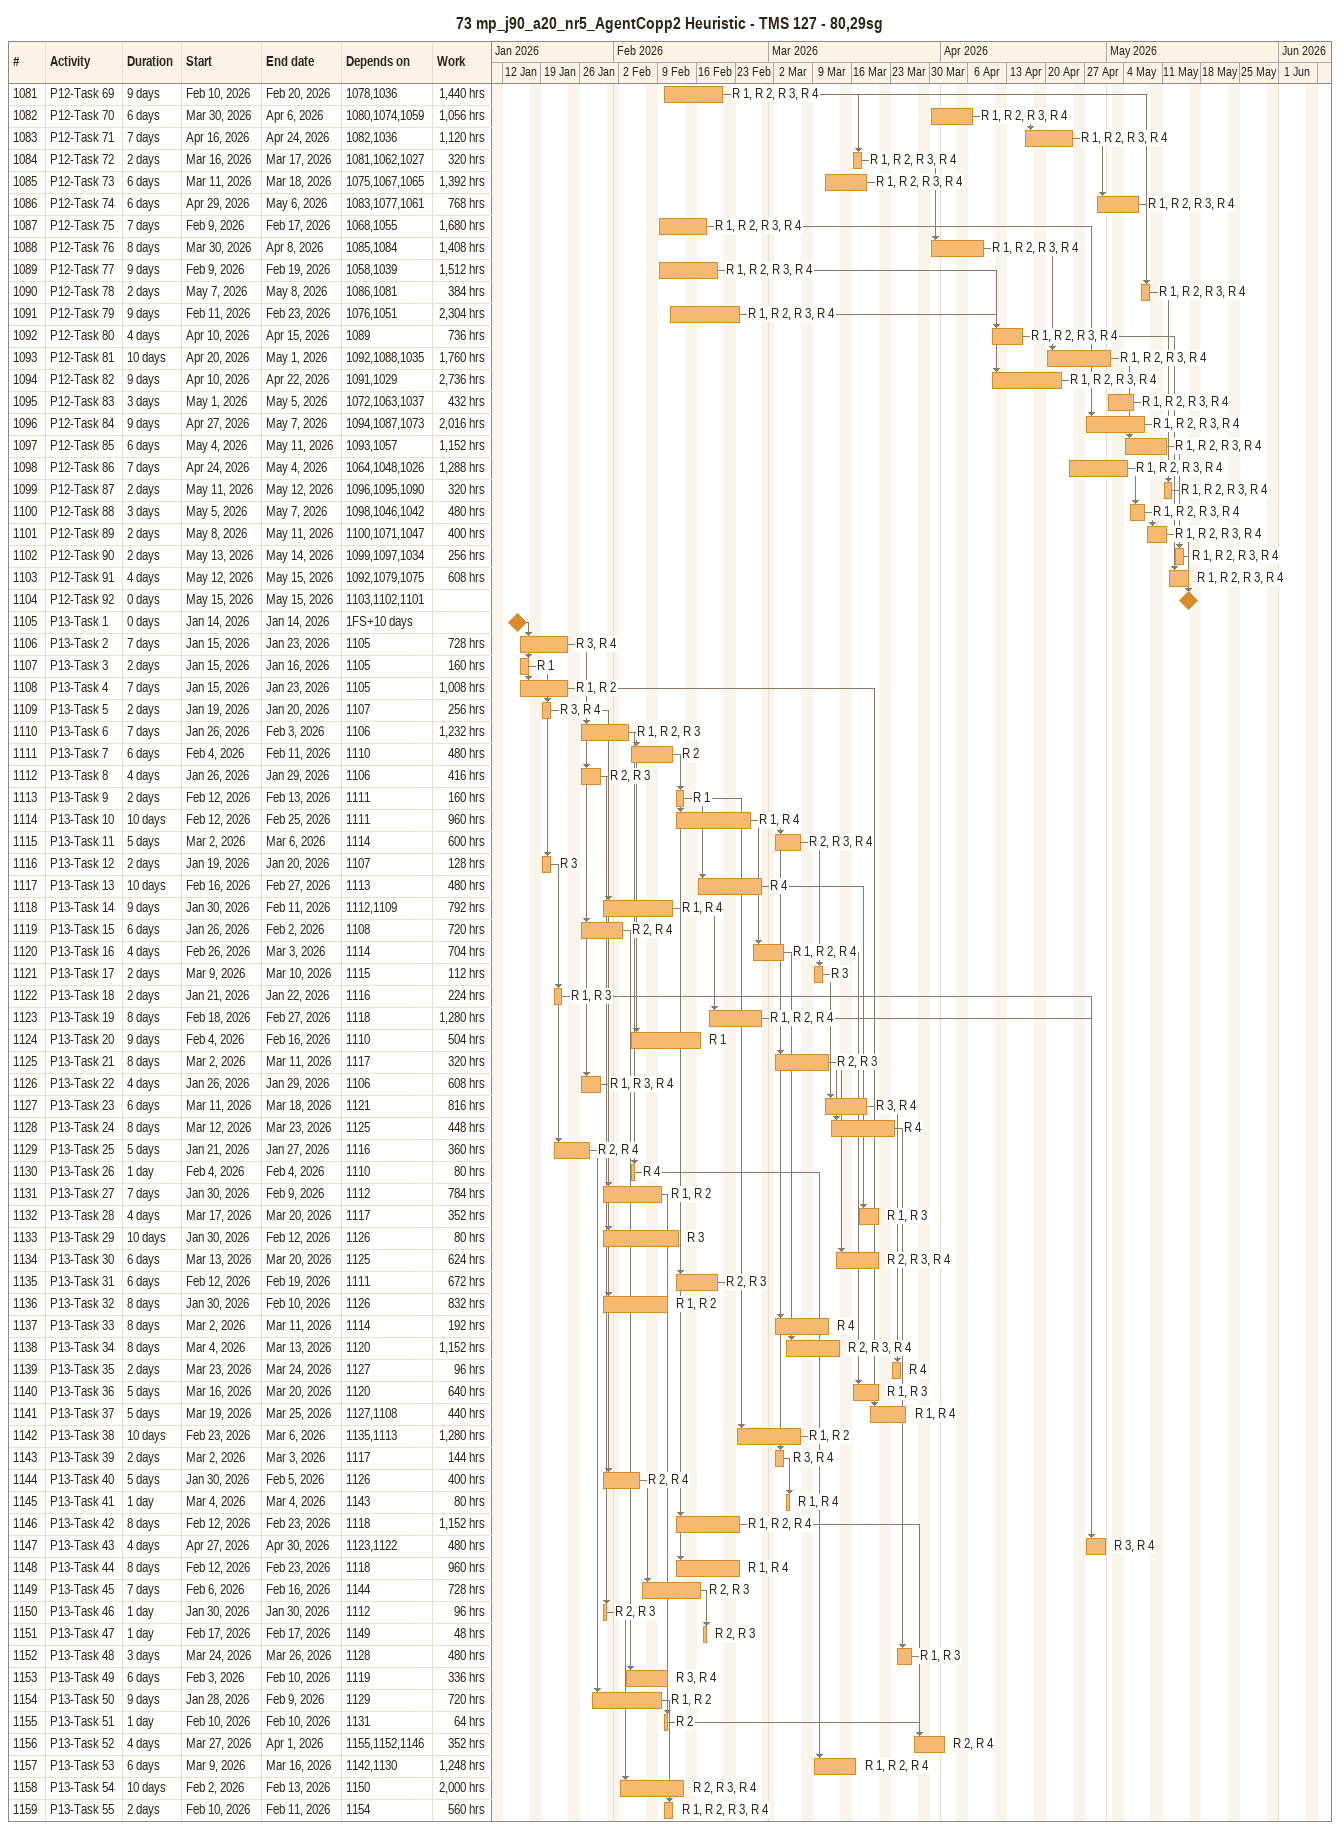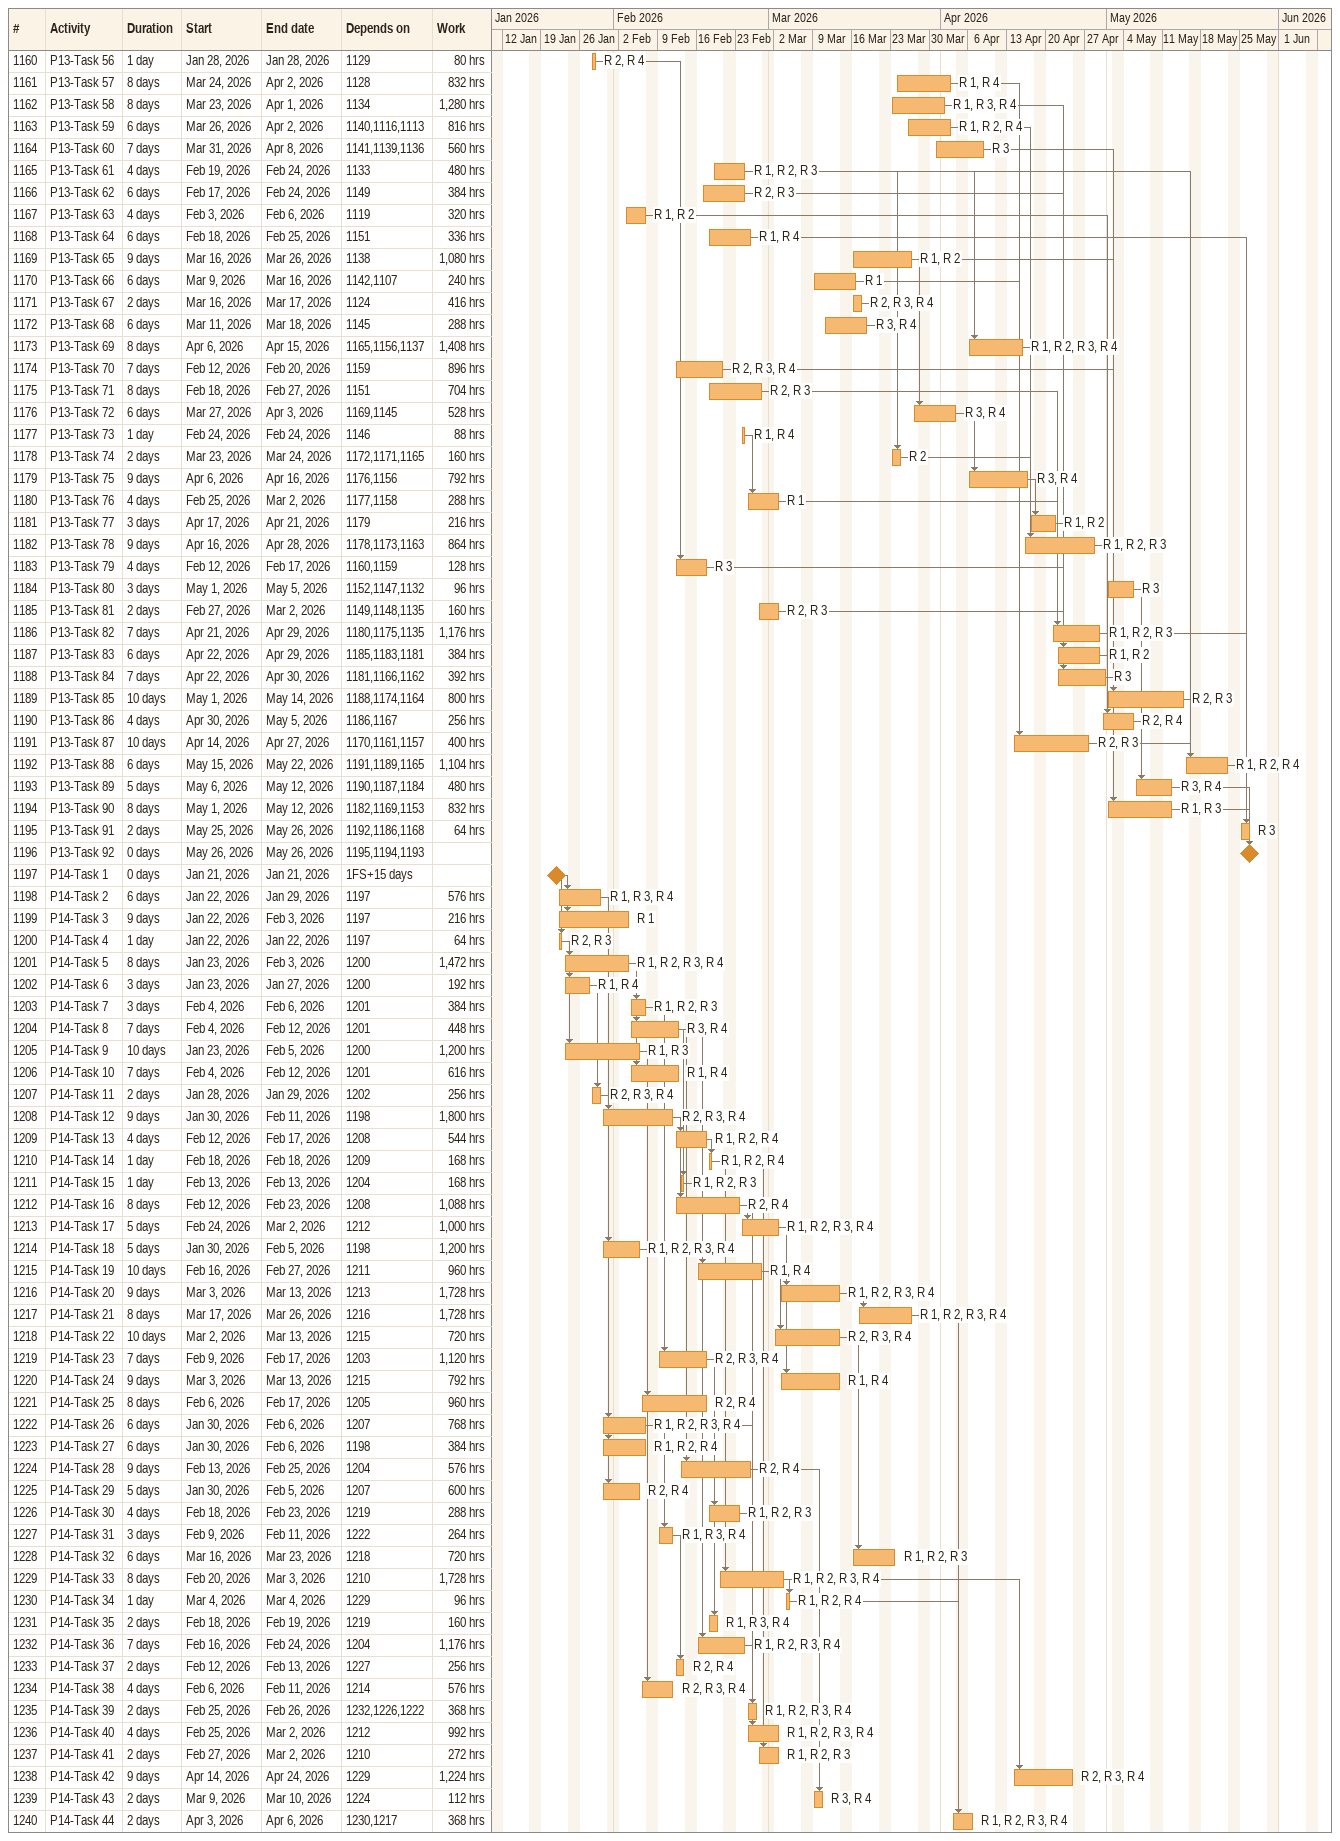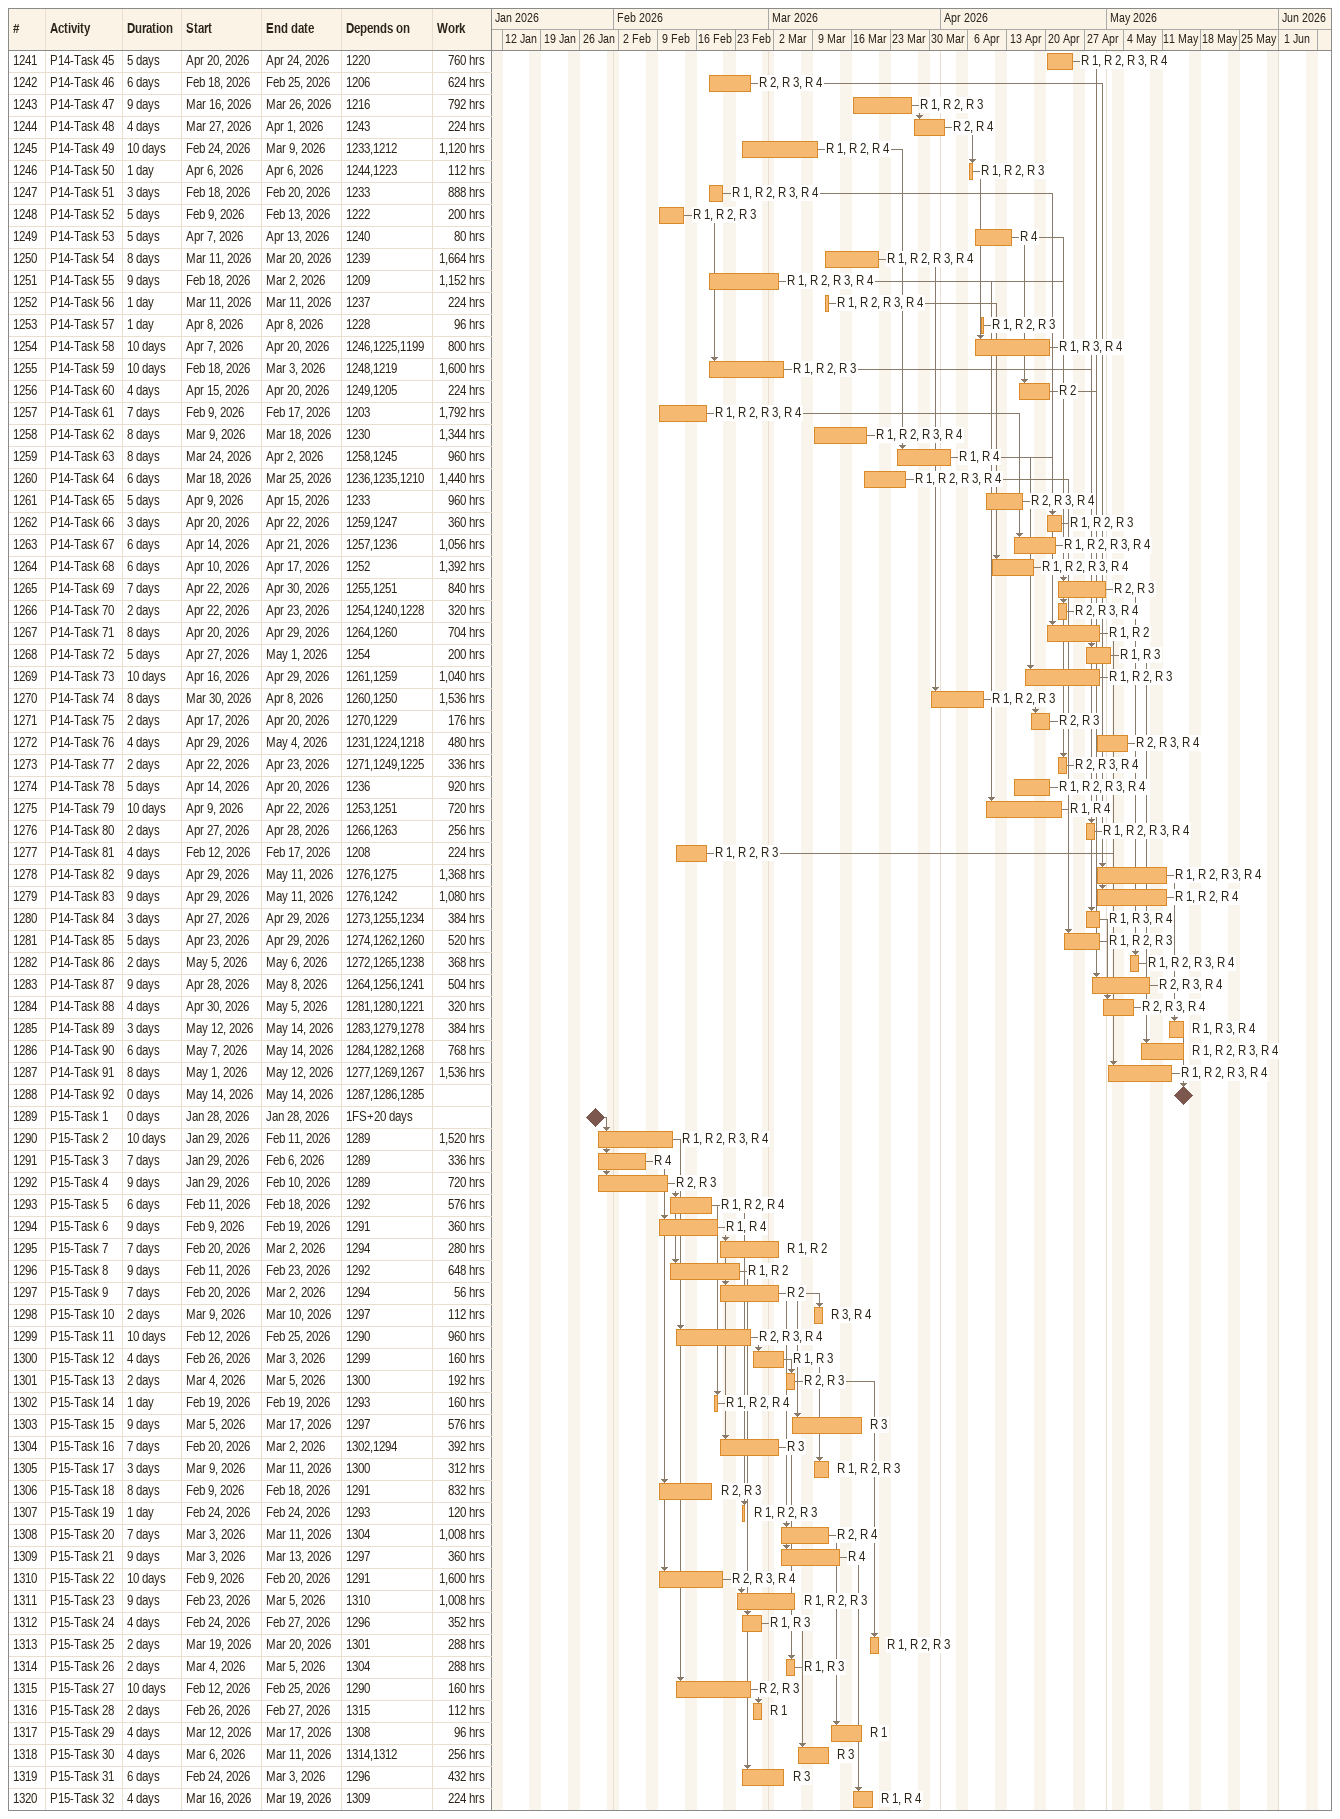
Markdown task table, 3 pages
73 mp_j90_a20_nr5_AgentCopp2 Heuristic - TMS 127 - 80,29sg

| ID | Task | Duration | Start | Finish | Predecessors | Resources | Work (h) |
|---|---|---|---|---|---|---|---|
| 1081 | P12-Task 69 | 9d | 2026-02-10 | 2026-02-20 | 1078, 1036 | R 1, R 2, R 3, R 4 | 1440 |
| 1082 | P12-Task 70 | 6d | 2026-03-30 | 2026-04-06 | 1080, 1074, 1059 | R 1, R 2, R 3, R 4 | 1056 |
| 1083 | P12-Task 71 | 7d | 2026-04-16 | 2026-04-24 | 1082, 1036 | R 1, R 2, R 3, R 4 | 1120 |
| 1084 | P12-Task 72 | 2d | 2026-03-16 | 2026-03-17 | 1081, 1062, 1027 | R 1, R 2, R 3, R 4 | 320 |
| 1085 | P12-Task 73 | 6d | 2026-03-11 | 2026-03-18 | 1075, 1067, 1065 | R 1, R 2, R 3, R 4 | 1392 |
| 1086 | P12-Task 74 | 6d | 2026-04-29 | 2026-05-06 | 1083, 1077, 1061 | R 1, R 2, R 3, R 4 | 768 |
| 1087 | P12-Task 75 | 7d | 2026-02-09 | 2026-02-17 | 1068, 1055 | R 1, R 2, R 3, R 4 | 1680 |
| 1088 | P12-Task 76 | 8d | 2026-03-30 | 2026-04-08 | 1085, 1084 | R 1, R 2, R 3, R 4 | 1408 |
| 1089 | P12-Task 77 | 9d | 2026-02-09 | 2026-02-19 | 1058, 1039 | R 1, R 2, R 3, R 4 | 1512 |
| 1090 | P12-Task 78 | 2d | 2026-05-07 | 2026-05-08 | 1086, 1081 | R 1, R 2, R 3, R 4 | 384 |
| 1091 | P12-Task 79 | 9d | 2026-02-11 | 2026-02-23 | 1076, 1051 | R 1, R 2, R 3, R 4 | 2304 |
| 1092 | P12-Task 80 | 4d | 2026-04-10 | 2026-04-15 | 1089 | R 1, R 2, R 3, R 4 | 736 |
| 1093 | P12-Task 81 | 10d | 2026-04-20 | 2026-05-01 | 1092, 1088, 1035 | R 1, R 2, R 3, R 4 | 1760 |
| 1094 | P12-Task 82 | 9d | 2026-04-10 | 2026-04-22 | 1091, 1029 | R 1, R 2, R 3, R 4 | 2736 |
| 1095 | P12-Task 83 | 3d | 2026-05-01 | 2026-05-05 | 1072, 1063, 1037 | R 1, R 2, R 3, R 4 | 432 |
| 1096 | P12-Task 84 | 9d | 2026-04-27 | 2026-05-07 | 1094, 1087, 1073 | R 1, R 2, R 3, R 4 | 2016 |
| 1097 | P12-Task 85 | 6d | 2026-05-04 | 2026-05-11 | 1093, 1057 | R 1, R 2, R 3, R 4 | 1152 |
| 1098 | P12-Task 86 | 7d | 2026-04-24 | 2026-05-04 | 1064, 1048, 1026 | R 1, R 2, R 3, R 4 | 1288 |
| 1099 | P12-Task 87 | 2d | 2026-05-11 | 2026-05-12 | 1096, 1095, 1090 | R 1, R 2, R 3, R 4 | 320 |
| 1100 | P12-Task 88 | 3d | 2026-05-05 | 2026-05-07 | 1098, 1046, 1042 | R 1, R 2, R 3, R 4 | 480 |
| 1101 | P12-Task 89 | 2d | 2026-05-08 | 2026-05-11 | 1100, 1071, 1047 | R 1, R 2, R 3, R 4 | 400 |
| 1102 | P12-Task 90 | 2d | 2026-05-13 | 2026-05-14 | 1099, 1097, 1034 | R 1, R 2, R 3, R 4 | 256 |
| 1103 | P12-Task 91 | 4d | 2026-05-12 | 2026-05-15 | 1092, 1079, 1075 | R 1, R 2, R 3, R 4 | 608 |
| 1104 | P12-Task 92 | 0d | 2026-05-15 | 2026-05-15 | 1103, 1102, 1101 |  |  |
| 1105 | P13-Task 1 | 0d | 2026-01-14 | 2026-01-14 | 1FS+10d |  |  |
| 1106 | P13-Task 2 | 7d | 2026-01-15 | 2026-01-23 | 1105 | R 3, R 4 | 728 |
| 1107 | P13-Task 3 | 2d | 2026-01-15 | 2026-01-16 | 1105 | R 1 | 160 |
| 1108 | P13-Task 4 | 7d | 2026-01-15 | 2026-01-23 | 1105 | R 1, R 2 | 1008 |
| 1109 | P13-Task 5 | 2d | 2026-01-19 | 2026-01-20 | 1107 | R 3, R 4 | 256 |
| 1110 | P13-Task 6 | 7d | 2026-01-26 | 2026-02-03 | 1106 | R 1, R 2, R 3 | 1232 |
| 1111 | P13-Task 7 | 6d | 2026-02-04 | 2026-02-11 | 1110 | R 2 | 480 |
| 1112 | P13-Task 8 | 4d | 2026-01-26 | 2026-01-29 | 1106 | R 2, R 3 | 416 |
| 1113 | P13-Task 9 | 2d | 2026-02-12 | 2026-02-13 | 1111 | R 1 | 160 |
| 1114 | P13-Task 10 | 10d | 2026-02-12 | 2026-02-25 | 1111 | R 1, R 4 | 960 |
| 1115 | P13-Task 11 | 5d | 2026-03-02 | 2026-03-06 | 1114 | R 2, R 3, R 4 | 600 |
| 1116 | P13-Task 12 | 2d | 2026-01-19 | 2026-01-20 | 1107 | R 3 | 128 |
| 1117 | P13-Task 13 | 10d | 2026-02-16 | 2026-02-27 | 1113 | R 4 | 480 |
| 1118 | P13-Task 14 | 9d | 2026-01-30 | 2026-02-11 | 1112, 1109 | R 1, R 4 | 792 |
| 1119 | P13-Task 15 | 6d | 2026-01-26 | 2026-02-02 | 1108 | R 2, R 4 | 720 |
| 1120 | P13-Task 16 | 4d | 2026-02-26 | 2026-03-03 | 1114 | R 1, R 2, R 4 | 704 |
| 1121 | P13-Task 17 | 2d | 2026-03-09 | 2026-03-10 | 1115 | R 3 | 112 |
| 1122 | P13-Task 18 | 2d | 2026-01-21 | 2026-01-22 | 1116 | R 1, R 3 | 224 |
| 1123 | P13-Task 19 | 8d | 2026-02-18 | 2026-02-27 | 1118 | R 1, R 2, R 4 | 1280 |
| 1124 | P13-Task 20 | 9d | 2026-02-04 | 2026-02-16 | 1110 | R 1 | 504 |
| 1125 | P13-Task 21 | 8d | 2026-03-02 | 2026-03-11 | 1117 | R 2, R 3 | 320 |
| 1126 | P13-Task 22 | 4d | 2026-01-26 | 2026-01-29 | 1106 | R 1, R 3, R 4 | 608 |
| 1127 | P13-Task 23 | 6d | 2026-03-11 | 2026-03-18 | 1121 | R 3, R 4 | 816 |
| 1128 | P13-Task 24 | 8d | 2026-03-12 | 2026-03-23 | 1125 | R 4 | 448 |
| 1129 | P13-Task 25 | 5d | 2026-01-21 | 2026-01-27 | 1116 | R 2, R 4 | 360 |
| 1130 | P13-Task 26 | 1d | 2026-02-04 | 2026-02-04 | 1110 | R 4 | 80 |
| 1131 | P13-Task 27 | 7d | 2026-01-30 | 2026-02-09 | 1112 | R 1, R 2 | 784 |
| 1132 | P13-Task 28 | 4d | 2026-03-17 | 2026-03-20 | 1117 | R 1, R 3 | 352 |
| 1133 | P13-Task 29 | 10d | 2026-01-30 | 2026-02-12 | 1126 | R 3 | 80 |
| 1134 | P13-Task 30 | 6d | 2026-03-13 | 2026-03-20 | 1125 | R 2, R 3, R 4 | 624 |
| 1135 | P13-Task 31 | 6d | 2026-02-12 | 2026-02-19 | 1111 | R 2, R 3 | 672 |
| 1136 | P13-Task 32 | 8d | 2026-01-30 | 2026-02-10 | 1126 | R 1, R 2 | 832 |
| 1137 | P13-Task 33 | 8d | 2026-03-02 | 2026-03-11 | 1114 | R 4 | 192 |
| 1138 | P13-Task 34 | 8d | 2026-03-04 | 2026-03-13 | 1120 | R 2, R 3, R 4 | 1152 |
| 1139 | P13-Task 35 | 2d | 2026-03-23 | 2026-03-24 | 1127 | R 4 | 96 |
| 1140 | P13-Task 36 | 5d | 2026-03-16 | 2026-03-20 | 1120 | R 1, R 3 | 640 |
| 1141 | P13-Task 37 | 5d | 2026-03-19 | 2026-03-25 | 1127, 1108 | R 1, R 4 | 440 |
| 1142 | P13-Task 38 | 10d | 2026-02-23 | 2026-03-06 | 1135, 1113 | R 1, R 2 | 1280 |
| 1143 | P13-Task 39 | 2d | 2026-03-02 | 2026-03-03 | 1117 | R 3, R 4 | 144 |
| 1144 | P13-Task 40 | 5d | 2026-01-30 | 2026-02-05 | 1126 | R 2, R 4 | 400 |
| 1145 | P13-Task 41 | 1d | 2026-03-04 | 2026-03-04 | 1143 | R 1, R 4 | 80 |
| 1146 | P13-Task 42 | 8d | 2026-02-12 | 2026-02-23 | 1118 | R 1, R 2, R 4 | 1152 |
| 1147 | P13-Task 43 | 4d | 2026-04-27 | 2026-04-30 | 1123, 1122 | R 3, R 4 | 480 |
| 1148 | P13-Task 44 | 8d | 2026-02-12 | 2026-02-23 | 1118 | R 1, R 4 | 960 |
| 1149 | P13-Task 45 | 7d | 2026-02-06 | 2026-02-16 | 1144 | R 2, R 3 | 728 |
| 1150 | P13-Task 46 | 1d | 2026-01-30 | 2026-01-30 | 1112 | R 2, R 3 | 96 |
| 1151 | P13-Task 47 | 1d | 2026-02-17 | 2026-02-17 | 1149 | R 2, R 3 | 48 |
| 1152 | P13-Task 48 | 3d | 2026-03-24 | 2026-03-26 | 1128 | R 1, R 3 | 480 |
| 1153 | P13-Task 49 | 6d | 2026-02-03 | 2026-02-10 | 1119 | R 3, R 4 | 336 |
| 1154 | P13-Task 50 | 9d | 2026-01-28 | 2026-02-09 | 1129 | R 1, R 2 | 720 |
| 1155 | P13-Task 51 | 1d | 2026-02-10 | 2026-02-10 | 1131 | R 2 | 64 |
| 1156 | P13-Task 52 | 4d | 2026-03-27 | 2026-04-01 | 1155, 1152, 1146 | R 2, R 4 | 352 |
| 1157 | P13-Task 53 | 6d | 2026-03-09 | 2026-03-16 | 1142, 1130 | R 1, R 2, R 4 | 1248 |
| 1158 | P13-Task 54 | 10d | 2026-02-02 | 2026-02-13 | 1150 | R 2, R 3, R 4 | 2000 |
| 1159 | P13-Task 55 | 2d | 2026-02-10 | 2026-02-11 | 1154 | R 1, R 2, R 3, R 4 | 560 |
| 1160 | P13-Task 56 | 1d | 2026-01-28 | 2026-01-28 | 1129 | R 2, R 4 | 80 |
| 1161 | P13-Task 57 | 8d | 2026-03-24 | 2026-04-02 | 1128 | R 1, R 4 | 832 |
| 1162 | P13-Task 58 | 8d | 2026-03-23 | 2026-04-01 | 1134 | R 1, R 3, R 4 | 1280 |
| 1163 | P13-Task 59 | 6d | 2026-03-26 | 2026-04-02 | 1140, 1116, 1113 | R 1, R 2, R 4 | 816 |
| 1164 | P13-Task 60 | 7d | 2026-03-31 | 2026-04-08 | 1141, 1139, 1136 | R 3 | 560 |
| 1165 | P13-Task 61 | 4d | 2026-02-19 | 2026-02-24 | 1133 | R 1, R 2, R 3 | 480 |
| 1166 | P13-Task 62 | 6d | 2026-02-17 | 2026-02-24 | 1149 | R 2, R 3 | 384 |
| 1167 | P13-Task 63 | 4d | 2026-02-03 | 2026-02-06 | 1119 | R 1, R 2 | 320 |
| 1168 | P13-Task 64 | 6d | 2026-02-18 | 2026-02-25 | 1151 | R 1, R 4 | 336 |
| 1169 | P13-Task 65 | 9d | 2026-03-16 | 2026-03-26 | 1138 | R 1, R 2 | 1080 |
| 1170 | P13-Task 66 | 6d | 2026-03-09 | 2026-03-16 | 1142, 1107 | R 1 | 240 |
| 1171 | P13-Task 67 | 2d | 2026-03-16 | 2026-03-17 | 1124 | R 2, R 3, R 4 | 416 |
| 1172 | P13-Task 68 | 6d | 2026-03-11 | 2026-03-18 | 1145 | R 3, R 4 | 288 |
| 1173 | P13-Task 69 | 8d | 2026-04-06 | 2026-04-15 | 1165, 1156, 1137 | R 1, R 2, R 3, R 4 | 1408 |
| 1174 | P13-Task 70 | 7d | 2026-02-12 | 2026-02-20 | 1159 | R 2, R 3, R 4 | 896 |
| 1175 | P13-Task 71 | 8d | 2026-02-18 | 2026-02-27 | 1151 | R 2, R 3 | 704 |
| 1176 | P13-Task 72 | 6d | 2026-03-27 | 2026-04-03 | 1169, 1145 | R 3, R 4 | 528 |
| 1177 | P13-Task 73 | 1d | 2026-02-24 | 2026-02-24 | 1146 | R 1, R 4 | 88 |
| 1178 | P13-Task 74 | 2d | 2026-03-23 | 2026-03-24 | 1172, 1171, 1165 | R 2 | 160 |
| 1179 | P13-Task 75 | 9d | 2026-04-06 | 2026-04-16 | 1176, 1156 | R 3, R 4 | 792 |
| 1180 | P13-Task 76 | 4d | 2026-02-25 | 2026-03-02 | 1177, 1158 | R 1 | 288 |
| 1181 | P13-Task 77 | 3d | 2026-04-17 | 2026-04-21 | 1179 | R 1, R 2 | 216 |
| 1182 | P13-Task 78 | 9d | 2026-04-16 | 2026-04-28 | 1178, 1173, 1163 | R 1, R 2, R 3 | 864 |
| 1183 | P13-Task 79 | 4d | 2026-02-12 | 2026-02-17 | 1160, 1159 | R 3 | 128 |
| 1184 | P13-Task 80 | 3d | 2026-05-01 | 2026-05-05 | 1152, 1147, 1132 | R 3 | 96 |
| 1185 | P13-Task 81 | 2d | 2026-02-27 | 2026-03-02 | 1149, 1148, 1135 | R 2, R 3 | 160 |
| 1186 | P13-Task 82 | 7d | 2026-04-21 | 2026-04-29 | 1180, 1175, 1135 | R 1, R 2, R 3 | 1176 |
| 1187 | P13-Task 83 | 6d | 2026-04-22 | 2026-04-29 | 1185, 1183, 1181 | R 1, R 2 | 384 |
| 1188 | P13-Task 84 | 7d | 2026-04-22 | 2026-04-30 | 1181, 1166, 1162 | R 3 | 392 |
| 1189 | P13-Task 85 | 10d | 2026-05-01 | 2026-05-14 | 1188, 1174, 1164 | R 2, R 3 | 800 |
| 1190 | P13-Task 86 | 4d | 2026-04-30 | 2026-05-05 | 1186, 1167 | R 2, R 4 | 256 |
| 1191 | P13-Task 87 | 10d | 2026-04-14 | 2026-04-27 | 1170, 1161, 1157 | R 2, R 3 | 400 |
| 1192 | P13-Task 88 | 6d | 2026-05-15 | 2026-05-22 | 1191, 1189, 1165 | R 1, R 2, R 4 | 1104 |
| 1193 | P13-Task 89 | 5d | 2026-05-06 | 2026-05-12 | 1190, 1187, 1184 | R 3, R 4 | 480 |
| 1194 | P13-Task 90 | 8d | 2026-05-01 | 2026-05-12 | 1182, 1169, 1153 | R 1, R 3 | 832 |
| 1195 | P13-Task 91 | 2d | 2026-05-25 | 2026-05-26 | 1192, 1186, 1168 | R 3 | 64 |
| 1196 | P13-Task 92 | 0d | 2026-05-26 | 2026-05-26 | 1195, 1194, 1193 |  |  |
| 1197 | P14-Task 1 | 0d | 2026-01-21 | 2026-01-21 | 1FS+15d |  |  |
| 1198 | P14-Task 2 | 6d | 2026-01-22 | 2026-01-29 | 1197 | R 1, R 3, R 4 | 576 |
| 1199 | P14-Task 3 | 9d | 2026-01-22 | 2026-02-03 | 1197 | R 1 | 216 |
| 1200 | P14-Task 4 | 1d | 2026-01-22 | 2026-01-22 | 1197 | R 2, R 3 | 64 |
| 1201 | P14-Task 5 | 8d | 2026-01-23 | 2026-02-03 | 1200 | R 1, R 2, R 3, R 4 | 1472 |
| 1202 | P14-Task 6 | 3d | 2026-01-23 | 2026-01-27 | 1200 | R 1, R 4 | 192 |
| 1203 | P14-Task 7 | 3d | 2026-02-04 | 2026-02-06 | 1201 | R 1, R 2, R 3 | 384 |
| 1204 | P14-Task 8 | 7d | 2026-02-04 | 2026-02-12 | 1201 | R 3, R 4 | 448 |
| 1205 | P14-Task 9 | 10d | 2026-01-23 | 2026-02-05 | 1200 | R 1, R 3 | 1200 |
| 1206 | P14-Task 10 | 7d | 2026-02-04 | 2026-02-12 | 1201 | R 1, R 4 | 616 |
| 1207 | P14-Task 11 | 2d | 2026-01-28 | 2026-01-29 | 1202 | R 2, R 3, R 4 | 256 |
| 1208 | P14-Task 12 | 9d | 2026-01-30 | 2026-02-11 | 1198 | R 2, R 3, R 4 | 1800 |
| 1209 | P14-Task 13 | 4d | 2026-02-12 | 2026-02-17 | 1208 | R 1, R 2, R 4 | 544 |
| 1210 | P14-Task 14 | 1d | 2026-02-18 | 2026-02-18 | 1209 | R 1, R 2, R 4 | 168 |
| 1211 | P14-Task 15 | 1d | 2026-02-13 | 2026-02-13 | 1204 | R 1, R 2, R 3 | 168 |
| 1212 | P14-Task 16 | 8d | 2026-02-12 | 2026-02-23 | 1208 | R 2, R 4 | 1088 |
| 1213 | P14-Task 17 | 5d | 2026-02-24 | 2026-03-02 | 1212 | R 1, R 2, R 3, R 4 | 1000 |
| 1214 | P14-Task 18 | 5d | 2026-01-30 | 2026-02-05 | 1198 | R 1, R 2, R 3, R 4 | 1200 |
| 1215 | P14-Task 19 | 10d | 2026-02-16 | 2026-02-27 | 1211 | R 1, R 4 | 960 |
| 1216 | P14-Task 20 | 9d | 2026-03-03 | 2026-03-13 | 1213 | R 1, R 2, R 3, R 4 | 1728 |
| 1217 | P14-Task 21 | 8d | 2026-03-17 | 2026-03-26 | 1216 | R 1, R 2, R 3, R 4 | 1728 |
| 1218 | P14-Task 22 | 10d | 2026-03-02 | 2026-03-13 | 1215 | R 2, R 3, R 4 | 720 |
| 1219 | P14-Task 23 | 7d | 2026-02-09 | 2026-02-17 | 1203 | R 2, R 3, R 4 | 1120 |
| 1220 | P14-Task 24 | 9d | 2026-03-03 | 2026-03-13 | 1215 | R 1, R 4 | 792 |
| 1221 | P14-Task 25 | 8d | 2026-02-06 | 2026-02-17 | 1205 | R 2, R 4 | 960 |
| 1222 | P14-Task 26 | 6d | 2026-01-30 | 2026-02-06 | 1207 | R 1, R 2, R 3, R 4 | 768 |
| 1223 | P14-Task 27 | 6d | 2026-01-30 | 2026-02-06 | 1198 | R 1, R 2, R 4 | 384 |
| 1224 | P14-Task 28 | 9d | 2026-02-13 | 2026-02-25 | 1204 | R 2, R 4 | 576 |
| 1225 | P14-Task 29 | 5d | 2026-01-30 | 2026-02-05 | 1207 | R 2, R 4 | 600 |
| 1226 | P14-Task 30 | 4d | 2026-02-18 | 2026-02-23 | 1219 | R 1, R 2, R 3 | 288 |
| 1227 | P14-Task 31 | 3d | 2026-02-09 | 2026-02-11 | 1222 | R 1, R 3, R 4 | 264 |
| 1228 | P14-Task 32 | 6d | 2026-03-16 | 2026-03-23 | 1218 | R 1, R 2, R 3 | 720 |
| 1229 | P14-Task 33 | 8d | 2026-02-20 | 2026-03-03 | 1210 | R 1, R 2, R 3, R 4 | 1728 |
| 1230 | P14-Task 34 | 1d | 2026-03-04 | 2026-03-04 | 1229 | R 1, R 2, R 4 | 96 |
| 1231 | P14-Task 35 | 2d | 2026-02-18 | 2026-02-19 | 1219 | R 1, R 3, R 4 | 160 |
| 1232 | P14-Task 36 | 7d | 2026-02-16 | 2026-02-24 | 1204 | R 1, R 2, R 3, R 4 | 1176 |
| 1233 | P14-Task 37 | 2d | 2026-02-12 | 2026-02-13 | 1227 | R 2, R 4 | 256 |
| 1234 | P14-Task 38 | 4d | 2026-02-06 | 2026-02-11 | 1214 | R 2, R 3, R 4 | 576 |
| 1235 | P14-Task 39 | 2d | 2026-02-25 | 2026-02-26 | 1232, 1226, 1222 | R 1, R 2, R 3, R 4 | 368 |
| 1236 | P14-Task 40 | 4d | 2026-02-25 | 2026-03-02 | 1212 | R 1, R 2, R 3, R 4 | 992 |
| 1237 | P14-Task 41 | 2d | 2026-02-27 | 2026-03-02 | 1210 | R 1, R 2, R 3 | 272 |
| 1238 | P14-Task 42 | 9d | 2026-04-14 | 2026-04-24 | 1229 | R 2, R 3, R 4 | 1224 |
| 1239 | P14-Task 43 | 2d | 2026-03-09 | 2026-03-10 | 1224 | R 3, R 4 | 112 |
| 1240 | P14-Task 44 | 2d | 2026-04-03 | 2026-04-06 | 1230, 1217 | R 1, R 2, R 3, R 4 | 368 |
| 1241 | P14-Task 45 | 5d | 2026-04-20 | 2026-04-24 | 1220 | R 1, R 2, R 3, R 4 | 760 |
| 1242 | P14-Task 46 | 6d | 2026-02-18 | 2026-02-25 | 1206 | R 2, R 3, R 4 | 624 |
| 1243 | P14-Task 47 | 9d | 2026-03-16 | 2026-03-26 | 1216 | R 1, R 2, R 3 | 792 |
| 1244 | P14-Task 48 | 4d | 2026-03-27 | 2026-04-01 | 1243 | R 2, R 4 | 224 |
| 1245 | P14-Task 49 | 10d | 2026-02-24 | 2026-03-09 | 1233, 1212 | R 1, R 2, R 4 | 1120 |
| 1246 | P14-Task 50 | 1d | 2026-04-06 | 2026-04-06 | 1244, 1223 | R 1, R 2, R 3 | 112 |
| 1247 | P14-Task 51 | 3d | 2026-02-18 | 2026-02-20 | 1233 | R 1, R 2, R 3, R 4 | 888 |
| 1248 | P14-Task 52 | 5d | 2026-02-09 | 2026-02-13 | 1222 | R 1, R 2, R 3 | 200 |
| 1249 | P14-Task 53 | 5d | 2026-04-07 | 2026-04-13 | 1240 | R 4 | 80 |
| 1250 | P14-Task 54 | 8d | 2026-03-11 | 2026-03-20 | 1239 | R 1, R 2, R 3, R 4 | 1664 |
| 1251 | P14-Task 55 | 9d | 2026-02-18 | 2026-03-02 | 1209 | R 1, R 2, R 3, R 4 | 1152 |
| 1252 | P14-Task 56 | 1d | 2026-03-11 | 2026-03-11 | 1237 | R 1, R 2, R 3, R 4 | 224 |
| 1253 | P14-Task 57 | 1d | 2026-04-08 | 2026-04-08 | 1228 | R 1, R 2, R 3 | 96 |
| 1254 | P14-Task 58 | 10d | 2026-04-07 | 2026-04-20 | 1246, 1225, 1199 | R 1, R 3, R 4 | 800 |
| 1255 | P14-Task 59 | 10d | 2026-02-18 | 2026-03-03 | 1248, 1219 | R 1, R 2, R 3 | 1600 |
| 1256 | P14-Task 60 | 4d | 2026-04-15 | 2026-04-20 | 1249, 1205 | R 2 | 224 |
| 1257 | P14-Task 61 | 7d | 2026-02-09 | 2026-02-17 | 1203 | R 1, R 2, R 3, R 4 | 1792 |
| 1258 | P14-Task 62 | 8d | 2026-03-09 | 2026-03-18 | 1230 | R 1, R 2, R 3, R 4 | 1344 |
| 1259 | P14-Task 63 | 8d | 2026-03-24 | 2026-04-02 | 1258, 1245 | R 1, R 4 | 960 |
| 1260 | P14-Task 64 | 6d | 2026-03-18 | 2026-03-25 | 1236, 1235, 1210 | R 1, R 2, R 3, R 4 | 1440 |
| 1261 | P14-Task 65 | 5d | 2026-04-09 | 2026-04-15 | 1233 | R 2, R 3, R 4 | 960 |
| 1262 | P14-Task 66 | 3d | 2026-04-20 | 2026-04-22 | 1259, 1247 | R 1, R 2, R 3 | 360 |
| 1263 | P14-Task 67 | 6d | 2026-04-14 | 2026-04-21 | 1257, 1236 | R 1, R 2, R 3, R 4 | 1056 |
| 1264 | P14-Task 68 | 6d | 2026-04-10 | 2026-04-17 | 1252 | R 1, R 2, R 3, R 4 | 1392 |
| 1265 | P14-Task 69 | 7d | 2026-04-22 | 2026-04-30 | 1255, 1251 | R 2, R 3 | 840 |
| 1266 | P14-Task 70 | 2d | 2026-04-22 | 2026-04-23 | 1254, 1240, 1228 | R 2, R 3, R 4 | 320 |
| 1267 | P14-Task 71 | 8d | 2026-04-20 | 2026-04-29 | 1264, 1260 | R 1, R 2 | 704 |
| 1268 | P14-Task 72 | 5d | 2026-04-27 | 2026-05-01 | 1254 | R 1, R 3 | 200 |
| 1269 | P14-Task 73 | 10d | 2026-04-16 | 2026-04-29 | 1261, 1259 | R 1, R 2, R 3 | 1040 |
| 1270 | P14-Task 74 | 8d | 2026-03-30 | 2026-04-08 | 1260, 1250 | R 1, R 2, R 3 | 1536 |
| 1271 | P14-Task 75 | 2d | 2026-04-17 | 2026-04-20 | 1270, 1229 | R 2, R 3 | 176 |
| 1272 | P14-Task 76 | 4d | 2026-04-29 | 2026-05-04 | 1231, 1224, 1218 | R 2, R 3, R 4 | 480 |
| 1273 | P14-Task 77 | 2d | 2026-04-22 | 2026-04-23 | 1271, 1249, 1225 | R 2, R 3, R 4 | 336 |
| 1274 | P14-Task 78 | 5d | 2026-04-14 | 2026-04-20 | 1236 | R 1, R 2, R 3, R 4 | 920 |
| 1275 | P14-Task 79 | 10d | 2026-04-09 | 2026-04-22 | 1253, 1251 | R 1, R 4 | 720 |
| 1276 | P14-Task 80 | 2d | 2026-04-27 | 2026-04-28 | 1266, 1263 | R 1, R 2, R 3, R 4 | 256 |
| 1277 | P14-Task 81 | 4d | 2026-02-12 | 2026-02-17 | 1208 | R 1, R 2, R 3 | 224 |
| 1278 | P14-Task 82 | 9d | 2026-04-29 | 2026-05-11 | 1276, 1275 | R 1, R 2, R 3, R 4 | 1368 |
| 1279 | P14-Task 83 | 9d | 2026-04-29 | 2026-05-11 | 1276, 1242 | R 1, R 2, R 4 | 1080 |
| 1280 | P14-Task 84 | 3d | 2026-04-27 | 2026-04-29 | 1273, 1255, 1234 | R 1, R 3, R 4 | 384 |
| 1281 | P14-Task 85 | 5d | 2026-04-23 | 2026-04-29 | 1274, 1262, 1260 | R 1, R 2, R 3 | 520 |
| 1282 | P14-Task 86 | 2d | 2026-05-05 | 2026-05-06 | 1272, 1265, 1238 | R 1, R 2, R 3, R 4 | 368 |
| 1283 | P14-Task 87 | 9d | 2026-04-28 | 2026-05-08 | 1264, 1256, 1241 | R 2, R 3, R 4 | 504 |
| 1284 | P14-Task 88 | 4d | 2026-04-30 | 2026-05-05 | 1281, 1280, 1221 | R 2, R 3, R 4 | 320 |
| 1285 | P14-Task 89 | 3d | 2026-05-12 | 2026-05-14 | 1283, 1279, 1278 | R 1, R 3, R 4 | 384 |
| 1286 | P14-Task 90 | 6d | 2026-05-07 | 2026-05-14 | 1284, 1282, 1268 | R 1, R 2, R 3, R 4 | 768 |
| 1287 | P14-Task 91 | 8d | 2026-05-01 | 2026-05-12 | 1277, 1269, 1267 | R 1, R 2, R 3, R 4 | 1536 |
| 1288 | P14-Task 92 | 0d | 2026-05-14 | 2026-05-14 | 1287, 1286, 1285 |  |  |
| 1289 | P15-Task 1 | 0d | 2026-01-28 | 2026-01-28 | 1FS+20d |  |  |
| 1290 | P15-Task 2 | 10d | 2026-01-29 | 2026-02-11 | 1289 | R 1, R 2, R 3, R 4 | 1520 |
| 1291 | P15-Task 3 | 7d | 2026-01-29 | 2026-02-06 | 1289 | R 4 | 336 |
| 1292 | P15-Task 4 | 9d | 2026-01-29 | 2026-02-10 | 1289 | R 2, R 3 | 720 |
| 1293 | P15-Task 5 | 6d | 2026-02-11 | 2026-02-18 | 1292 | R 1, R 2, R 4 | 576 |
| 1294 | P15-Task 6 | 9d | 2026-02-09 | 2026-02-19 | 1291 | R 1, R 4 | 360 |
| 1295 | P15-Task 7 | 7d | 2026-02-20 | 2026-03-02 | 1294 | R 1, R 2 | 280 |
| 1296 | P15-Task 8 | 9d | 2026-02-11 | 2026-02-23 | 1292 | R 1, R 2 | 648 |
| 1297 | P15-Task 9 | 7d | 2026-02-20 | 2026-03-02 | 1294 | R 2 | 56 |
| 1298 | P15-Task 10 | 2d | 2026-03-09 | 2026-03-10 | 1297 | R 3, R 4 | 112 |
| 1299 | P15-Task 11 | 10d | 2026-02-12 | 2026-02-25 | 1290 | R 2, R 3, R 4 | 960 |
| 1300 | P15-Task 12 | 4d | 2026-02-26 | 2026-03-03 | 1299 | R 1, R 3 | 160 |
| 1301 | P15-Task 13 | 2d | 2026-03-04 | 2026-03-05 | 1300 | R 2, R 3 | 192 |
| 1302 | P15-Task 14 | 1d | 2026-02-19 | 2026-02-19 | 1293 | R 1, R 2, R 4 | 160 |
| 1303 | P15-Task 15 | 9d | 2026-03-05 | 2026-03-17 | 1297 | R 3 | 576 |
| 1304 | P15-Task 16 | 7d | 2026-02-20 | 2026-03-02 | 1302, 1294 | R 3 | 392 |
| 1305 | P15-Task 17 | 3d | 2026-03-09 | 2026-03-11 | 1300 | R 1, R 2, R 3 | 312 |
| 1306 | P15-Task 18 | 8d | 2026-02-09 | 2026-02-18 | 1291 | R 2, R 3 | 832 |
| 1307 | P15-Task 19 | 1d | 2026-02-24 | 2026-02-24 | 1293 | R 1, R 2, R 3 | 120 |
| 1308 | P15-Task 20 | 7d | 2026-03-03 | 2026-03-11 | 1304 | R 2, R 4 | 1008 |
| 1309 | P15-Task 21 | 9d | 2026-03-03 | 2026-03-13 | 1297 | R 4 | 360 |
| 1310 | P15-Task 22 | 10d | 2026-02-09 | 2026-02-20 | 1291 | R 2, R 3, R 4 | 1600 |
| 1311 | P15-Task 23 | 9d | 2026-02-23 | 2026-03-05 | 1310 | R 1, R 2, R 3 | 1008 |
| 1312 | P15-Task 24 | 4d | 2026-02-24 | 2026-02-27 | 1296 | R 1, R 3 | 352 |
| 1313 | P15-Task 25 | 2d | 2026-03-19 | 2026-03-20 | 1301 | R 1, R 2, R 3 | 288 |
| 1314 | P15-Task 26 | 2d | 2026-03-04 | 2026-03-05 | 1304 | R 1, R 3 | 288 |
| 1315 | P15-Task 27 | 10d | 2026-02-12 | 2026-02-25 | 1290 | R 2, R 3 | 160 |
| 1316 | P15-Task 28 | 2d | 2026-02-26 | 2026-02-27 | 1315 | R 1 | 112 |
| 1317 | P15-Task 29 | 4d | 2026-03-12 | 2026-03-17 | 1308 | R 1 | 96 |
| 1318 | P15-Task 30 | 4d | 2026-03-06 | 2026-03-11 | 1314, 1312 | R 3 | 256 |
| 1319 | P15-Task 31 | 6d | 2026-02-24 | 2026-03-03 | 1296 | R 3 | 432 |
| 1320 | P15-Task 32 | 4d | 2026-03-16 | 2026-03-19 | 1309 | R 1, R 4 | 224 |
